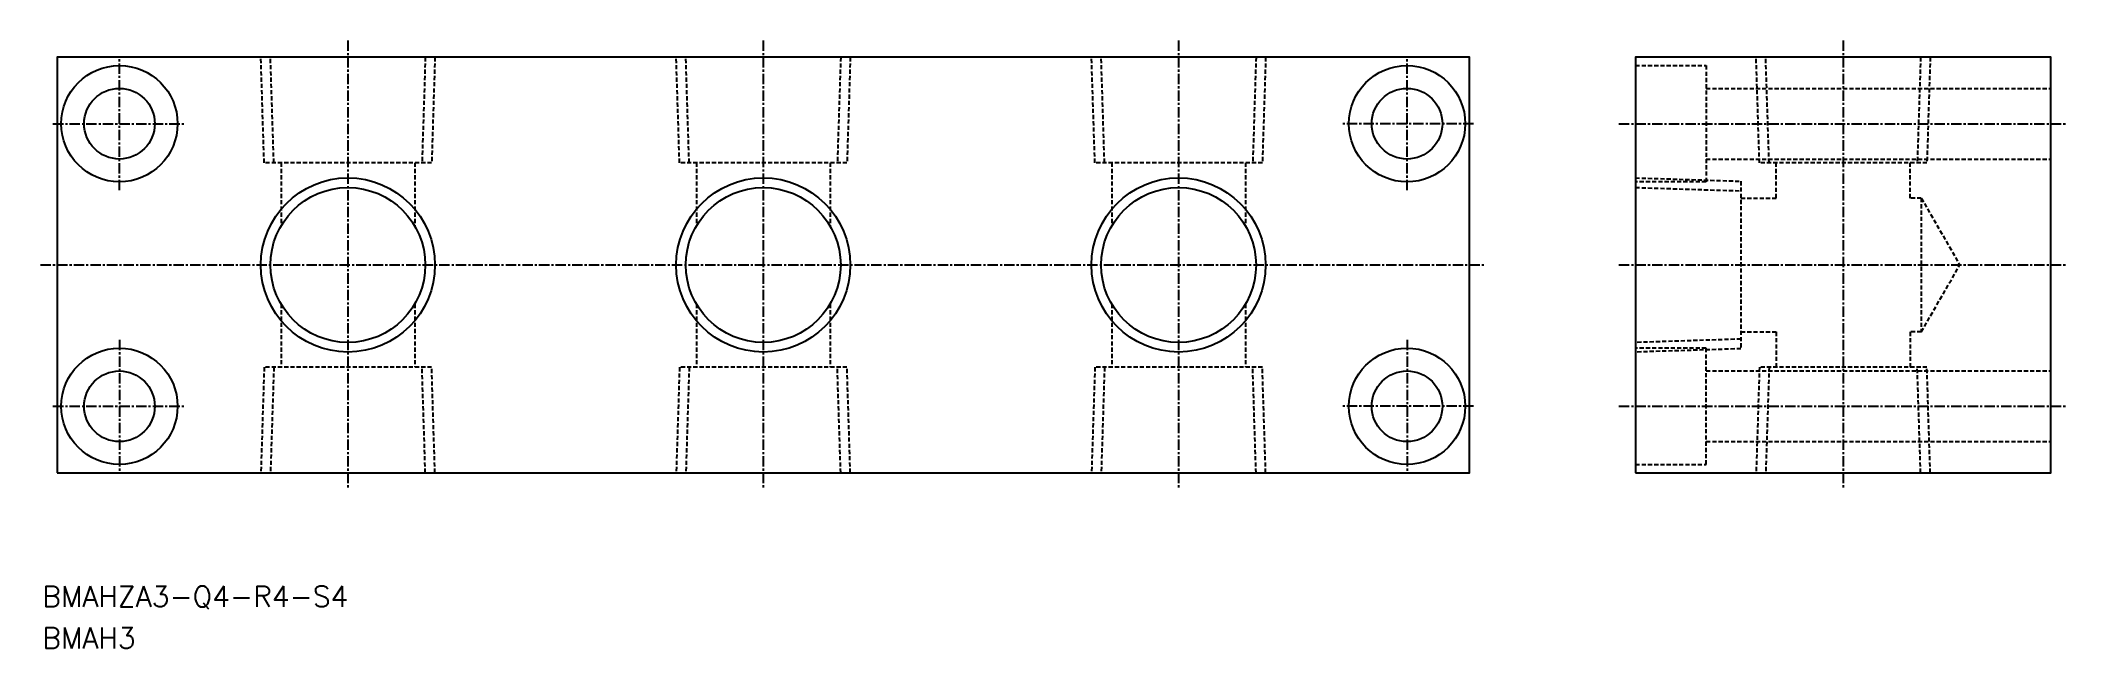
# Model space of a CAD drawing. Extents: x 30 to 274, y 59 to 132.
import ezdxf
from ezdxf.enums import TextEntityAlignment as Align

# ---------------------------------------------------------------- set-up
doc = ezdxf.new("R2010")
doc.units = 0
doc.linetypes.add('CENTER', pattern=[2, 1.25, -0.25, 0.25, -0.25])
doc.linetypes.add('DASHED', pattern=[0.75, 0.5, -0.25])
doc.layers.get('0').update_dxf_attribs({"linetype": 'CONTINUOUS'})
doc.layers.add('CENTER', color=1, linetype='CENTER')
doc.styles.get("Standard").update_dxf_attribs({"font": 'txt.shx', "bigfont": 'extfont.shx'})

msp = doc.modelspace()

# ---------------------------------------------------------------- linework, layer by layer
at = {"color": 3, "linetype": 'DASHED'}
for p, q in [((56.92, 117.3), (56.52, 130)), ((58.08, 117.3), (57.68, 130)), ((76.32, 130), (75.92, 117.3)), ((77.48, 130), (77.08, 117.3)), ((106.92, 117.3), (106.52, 130)), ((108.08, 117.3), (107.68, 130)), ((126.32, 130), (125.92, 117.3)), ((127.48, 130), (127.08, 117.3)), ((156.92, 117.3), (156.52, 130)), ((158.08, 117.3), (157.68, 130)), ((176.32, 130), (175.92, 117.3)), ((177.48, 130), (177.08, 117.3)), ((236.92, 117.3), (236.52, 130)), ((238.08, 117.3), (237.68, 130)), ((256.32, 130), (255.92, 117.3)), ((257.48, 130), (257.08, 117.3)), ((222, 129), (230.5, 129)), ((230.5, 129), (230.5, 115)), ((230.5, 126.25), (272, 126.25)), ((77.08, 117.3), (56.92, 117.3)), ((58.95, 117.3), (58.95, 109.69)), ((75.05, 117.3), (75.05, 109.69)), ((127.08, 117.3), (106.92, 117.3)), ((108.95, 117.3), (108.95, 109.69)), ((125.05, 117.3), (125.05, 109.69)), ((177.08, 117.3), (156.92, 117.3)), ((158.95, 117.3), (158.95, 109.69)), ((175.05, 117.3), (175.05, 109.69)), ((230.5, 117.75), (272, 117.75)), ((257.08, 117.3), (236.92, 117.3)), ((238.95, 113.05), (238.95, 117.3)), ((255.05, 113.05), (255.05, 117.3)), ((222, 115.48), (234.7, 115.08)), ((230.5, 115), (222, 115)), ((234.7, 115.08), (234.7, 94.92)), ((222, 114.32), (234.7, 113.92)), ((234.7, 113.05), (238.95, 113.05)), ((256.4, 113.05), (255.05, 113.05)), ((256.4, 113.05), (261.05, 105)), ((256.4, 113.05), (256.4, 96.95)), ((256.4, 96.95), (261.05, 105)), ((58.95, 100.31), (58.95, 92.7)), ((75.05, 100.31), (75.05, 92.7)), ((108.95, 100.31), (108.95, 92.7)), ((125.05, 100.31), (125.05, 92.7)), ((158.95, 100.31), (158.95, 92.7)), ((175.05, 100.31), (175.05, 92.7)), ((234.7, 96.08), (222, 95.68)), ((234.7, 96.95), (238.95, 96.95)), ((238.95, 96.95), (238.95, 92.7)), ((255.05, 96.95), (255.05, 92.7)), ((256.4, 96.95), (255.05, 96.95)), ((230.5, 95), (222, 95)), ((234.7, 94.92), (222, 94.52)), ((230.5, 81), (230.5, 95)), ((56.92, 92.7), (56.52, 80)), ((77.08, 92.7), (56.92, 92.7)), ((58.08, 92.7), (57.68, 80)), ((76.32, 80), (75.92, 92.7)), ((77.48, 80), (77.08, 92.7)), ((106.92, 92.7), (106.52, 80)), ((127.08, 92.7), (106.92, 92.7)), ((108.08, 92.7), (107.68, 80)), ((126.32, 80), (125.92, 92.7)), ((127.48, 80), (127.08, 92.7)), ((156.92, 92.7), (156.52, 80)), ((177.08, 92.7), (156.92, 92.7)), ((158.08, 92.7), (157.68, 80)), ((176.32, 80), (175.92, 92.7)), ((177.48, 80), (177.08, 92.7)), ((230.5, 92.25), (272, 92.25)), ((236.92, 92.7), (236.52, 80)), ((257.08, 92.7), (236.92, 92.7)), ((238.08, 92.7), (237.68, 80)), ((256.32, 80), (255.92, 92.7)), ((257.48, 80), (257.08, 92.7)), ((230.5, 83.75), (272, 83.75)), ((222, 81), (230.5, 81))]:
    msp.add_line(p, q, dxfattribs=at)
at = {"color": 7, "linetype": 'CONTINUOUS'}
for points in [[(32, 80), (202, 80), (202, 130), (32, 130)], [(222, 80), (272, 80), (272, 130), (222, 130)]]:
    msp.add_lwpolyline(points, close=True, dxfattribs=at)
for centre, radius in [((39.5, 122), 7), ((194.5, 122), 7), ((39.5, 122), 4.25), ((194.5, 122), 4.25), ((67, 105), 9.32), ((117, 105), 9.32), ((167, 105), 9.32), ((39.5, 88), 7), ((194.5, 88), 7), ((39.5, 88), 4.25), ((194.5, 88), 4.25)]:
    msp.add_circle(centre, radius, dxfattribs=at)
at = {"color": 3, "linetype": 'CONTINUOUS'}
for centre in [(67, 105), (117, 105), (167, 105)]:
    msp.add_circle(centre, 10.48, dxfattribs=at)
at = {"layer": 'CENTER', "color": 1, "linetype": 'CENTER'}
for p, q in [((67, 132), (67, 78)), ((117, 132), (117, 78)), ((167, 132), (167, 78)), ((247, 132), (247, 78)), ((39.5, 114), (39.5, 130)), ((194.5, 114), (194.5, 130)), ((31.5, 122), (47.5, 122)), ((202.5, 122), (186.5, 122)), ((220, 122), (274, 122)), ((30, 105), (204, 105)), ((220, 105), (274, 105)), ((39.5, 96), (39.5, 80)), ((194.5, 96), (194.5, 80)), ((31.5, 88), (47.5, 88)), ((202.5, 88), (186.5, 88)), ((220, 88), (274, 88))]:
    msp.add_line(p, q, dxfattribs=at)

# ---------------------------------------------------------------- texts
at = {"color": 7, "linetype": 'CONTINUOUS'}
for s, p in [('BMAHZA3-Q4-R4-S4', (30.2, 65.12)), ('BMAH3', (30.2, 60.12))]:
    msp.add_text(s, height=2.5, dxfattribs=at).set_placement(p, align=Align.MIDDLE_LEFT)

doc.saveas('drawing.dxf')
